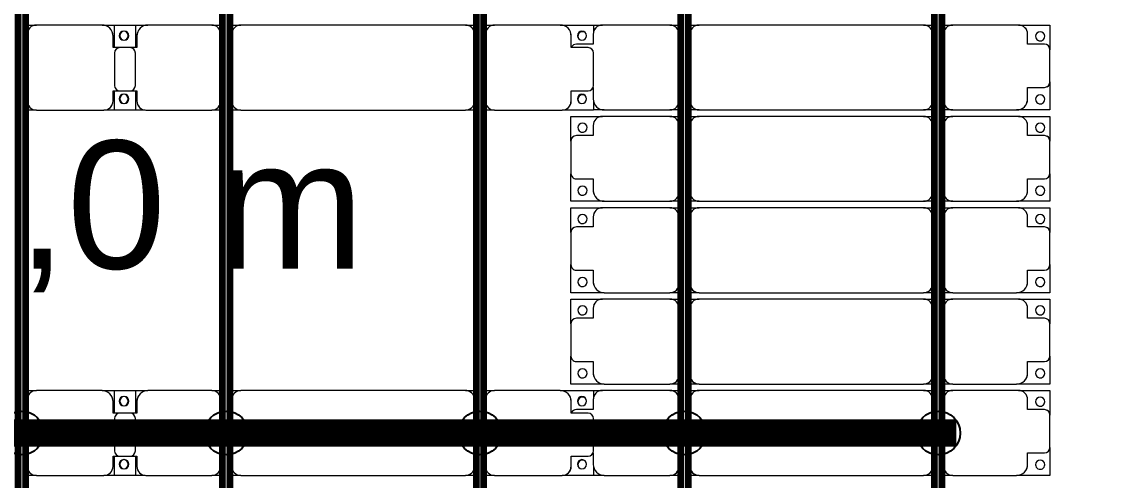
# Model space of a CAD drawing. Header units: millimetres. Extents: x 312848 to 517332, y -142134 to -35114.
# Drawn here: x 394305 to 400272, y -73586 to -71078 of the extents above; entities that cross this region are included whole.
import ezdxf

# ---------------------------------------------------------------- set-up
doc = ezdxf.new("R2010")
doc.units = ezdxf.units.MM
for name, color, linetype, lineweight in [('A-ANNO-DIMS', 211, 'Continuous', 9), ('A-ANNO-DIMS-500', 211, 'Continuous', 9), ('A-GENM', 13, 'Continuous', 9), ('S-BEAM', 12, 'Continuous', 9)]:
    doc.layers.add(name, color=color, linetype=linetype, lineweight=lineweight)
doc.layers.add('GC-GHI CHU', color=2, linetype='Continuous')
doc.layers.add('GC-HOP 40x60 GIA CUONG', color=1, linetype='Continuous')
doc.styles.add('GC_VN', font='arial.ttf')
doc.styles.add('Trebuchet MS', font='trebuc.ttf', dxfattribs={"width": 0.8, "height": 1500})
doc.dimstyles.new('Arc_Length_-_3mm_Trebuchet_MS_3', dxfattribs={"dimscale": 304.8, "dimtxt": 1546.42636, "dimasz": 1.64042, "dimexe": 2.46063, "dimexo": 2.46063, "dimgap": 0.492126, "dimtad": 1, "dimdec": 0, "dimrnd": 10, "dimzin": 0, "dimdsep": 46, "dimtxsty": 'Trebuchet MS', "dimblk1": 'OBLIQUE', "dimblk2": 'OBLIQUE', "dimsah": 1, "dimcen": 0.09, "dimdle": 1.64042, "dimazin": 0, "dimtfac": 1, "dimtdec": 4, "dimtix": 1, "dimtmove": 0, "dimatfit": 3, "dimfxl": 1, "dimtvp": 1, "dimtfill": 1, "dimtolj": 1, "dimtzin": 0, "dimarcsym": 2})

# ---------------------------------------------------------------- blocks, each defined once
blk = doc.blocks.new('Dai phao do pin - DẢI PHAO ĐỠ PIN-V9-KHUNG KẾT CẤU BÈ PIN 3')
at = {"layer": 'A-GENM', "color": 7}
for p, q in [((65970, 241.6), (66029.7, 241.6)), ((66389.7, 241.6), (66029.7, 241.6)), ((66389.7, 241.6), (66572.2, 241.6)), ((66457.8, 241.6), (66640.3, 241.6)), ((66457.8, 118.2), (66457.8, 241.6)), ((66572.2, 241.6), (66572.2, 118.2)), ((66990.3, 241.6), (66640.3, 241.6)), ((66990.3, 241.6), (67050, 241.6)), ((67090, 241.6), (67149.7, 241.6)), ((68380.3, 241.6), (67149.7, 241.6)), ((68380.3, 241.6), (68440, 241.6)), ((68480, 241.6), (68539.7, 241.6)), ((68899.7, 241.6), (68539.7, 241.6)), ((68899.7, 241.6), (69082.2, 241.6)), ((69082.2, 241.6), (69082.2, 196.5)), ((65979.7, 191.6), (65979.7, -173.4)), ((66449.7, 118.2), (66449.7, 181.6)), ((66580.3, 181.6), (66580.3, 118.2)), ((67040.3, -173.4), (67040.3, 191.6)), ((67099.7, 191.6), (67099.7, -173.4)), ((68430.3, -173.4), (68430.3, 191.6)), ((68489.7, 191.6), (68489.7, -173.4)), ((68959.7, 118.2), (68959.7, 181.6)), ((66542.2, 118.2), (66449.7, 118.2)), ((66457.8, 88.2), (66457.8, -88.2)), ((66580.3, 118.2), (66487.8, 118.2)), ((66572.2, -88.2), (66572.2, 88.2)), ((69052.2, 118.2), (68959.7, 118.2)), ((69082.2, -88.2), (69082.2, 88.2)), ((66449.7, -173.4), (66449.7, -118.2)), ((66449.7, -118.2), (66542.2, -118.2)), ((66457.8, -223.4), (66457.8, -118.2)), ((66487.8, -118.2), (66580.3, -118.2)), ((66572.2, -118.2), (66572.2, -223.4)), ((66580.3, -118.2), (66580.3, -173.4)), ((68959.7, -173.4), (68959.7, -118.2)), ((68959.7, -118.2), (69052.2, -118.2)), ((69082.2, -169.7), (69082.2, -223.4)), ((66029.7, -223.4), (65970, -223.4)), ((66029.7, -223.4), (66399.7, -223.4)), ((66572.2, -223.4), (66399.7, -223.4)), ((66626.5, -223.4), (66457.8, -223.4)), ((66630.3, -223.4), (66990.3, -223.4)), ((67050, -223.4), (66990.3, -223.4)), ((67149.7, -223.4), (67090, -223.4)), ((67149.7, -223.4), (68380.3, -223.4)), ((68440, -223.4), (68380.3, -223.4)), ((68539.7, -223.4), (68480, -223.4)), ((68539.7, -223.4), (68909.7, -223.4)), ((69082.2, -223.4), (68909.7, -223.4))]:
    blk.add_line(p, q, dxfattribs=at)
for centre, radius, start, end in [((66029.7, 191.6), 50, 90, 180), ((66389.7, 181.6), 60, 0, 90), ((66640.3, 181.6), 60, 90, 180), ((66990.3, 191.6), 50, 0, 90), ((67149.7, 191.6), 50, 90, 180), ((67149.7, 191.6), 50, 105, 180), ((68380.3, 191.6), 50, 0, 90), ((68380.3, 191.6), 50, 15, 90), ((68539.7, 191.6), 50, 90, 180), ((68899.7, 181.6), 60, 360, 90), ((66029.7, 191.6), 50, 135, 180), ((66389.7, 181.6), 60, 0, 30), ((66508.6, 183.2), 25, 0, 180), ((66508.6, 183.2), 25, 180, 0), ((66511.4, 183.2), 25, 0, 180), ((66511.4, 183.2), 25, 180, 360), ((66640.3, 181.6), 60, 150, 180), ((66990.3, 191.6), 50, 0, 45), ((68539.7, 191.6), 50, 135, 180), ((68899.7, 181.6), 60, 360, 30), ((69018.6, 183.2), 25, 0, 180), ((69018.6, 183.2), 25, 180, 0), ((66487.8, 88.2), 30, 90, 180), ((66542.2, 88.2), 30, 0, 90), ((69052.2, 88.2), 30, 0, 90), ((66487.8, -88.2), 30, 180, 270), ((66542.2, -88.2), 30, 270, 0), ((69052.2, -88.2), 30, 270, 0), ((69052.2, -88.2), 30, 300, 330.41285), ((66029.7, -173.4), 50, 180, 270), ((66029.7, -173.4), 50, 180, 225), ((66399.7, -173.4), 50, 270, 0), ((66399.7, -173.4), 50, 315, 0), ((66508.6, -161.8), 25, 0, 180), ((66508.6, -161.8), 25, 180, 360), ((66511.4, -161.8), 25, 0, 180), ((66511.4, -161.8), 25, 180, 0), ((66630.3, -173.4), 50, 180, 270), ((66630.3, -173.4), 50, 180, 225), ((66990.3, -173.4), 50, 270, 0), ((66990.3, -173.4), 50, 315, 0), ((67149.7, -173.4), 50, 180, 270), ((67149.7, -173.4), 50, 180, 270), ((68380.3, -173.4), 50, 270, 0), ((68380.3, -173.4), 50, 285, 0), ((68539.7, -173.4), 50, 180, 270), ((68539.7, -173.4), 50, 180, 225), ((68909.7, -173.4), 50, 270, 0), ((68909.7, -173.4), 50, 315, 0), ((69018.6, -161.8), 25, 0, 180), ((69018.6, -161.8), 25, 180, 0)]:
    blk.add_arc(centre, radius, start, end, dxfattribs=at)
blk = doc.blocks.new('Dai phao do pin - DẢI PHAO ĐỠ PIN-V10-KHUNG KẾT CẤU BÈ PIN 3')
at = {"layer": 'A-GENM', "color": 7}
for p, q in [((65970, 241.6), (66029.7, 241.6)), ((66389.7, 241.6), (66029.7, 241.6)), ((66389.7, 241.6), (66572.2, 241.6)), ((66457.8, 241.6), (66640.3, 241.6)), ((66457.8, 118.2), (66457.8, 241.6)), ((66572.2, 241.6), (66572.2, 118.2)), ((66990.3, 241.6), (66640.3, 241.6)), ((66990.3, 241.6), (67050, 241.6)), ((67090, 241.6), (67149.7, 241.6)), ((68380.3, 241.6), (67149.7, 241.6)), ((68380.3, 241.6), (68440, 241.6)), ((68480, 241.6), (68539.7, 241.6)), ((68899.7, 241.6), (68539.7, 241.6)), ((68899.7, 241.6), (69082.2, 241.6)), ((69082.2, 241.6), (69082.2, 196.5)), ((65979.7, 191.6), (65979.7, -173.4)), ((66449.7, 118.2), (66449.7, 181.6)), ((66580.3, 181.6), (66580.3, 118.2)), ((67040.3, -173.4), (67040.3, 191.6)), ((67099.7, 191.6), (67099.7, -173.4)), ((68430.3, -173.4), (68430.3, 191.6)), ((68489.7, 191.6), (68489.7, -173.4)), ((68959.7, 118.2), (68959.7, 181.6)), ((66542.2, 118.2), (66449.7, 118.2)), ((66457.8, 88.2), (66457.8, -88.2)), ((66580.3, 118.2), (66487.8, 118.2)), ((66572.2, -88.2), (66572.2, 88.2)), ((69052.2, 118.2), (68959.7, 118.2)), ((69082.2, -88.2), (69082.2, 88.2)), ((66449.7, -173.4), (66449.7, -118.2)), ((66449.7, -118.2), (66542.2, -118.2)), ((66457.8, -223.4), (66457.8, -118.2)), ((66487.8, -118.2), (66580.3, -118.2)), ((66572.2, -118.2), (66572.2, -223.4)), ((66580.3, -118.2), (66580.3, -173.4)), ((68959.7, -173.4), (68959.7, -118.2)), ((68959.7, -118.2), (69052.2, -118.2)), ((69082.2, -169.7), (69082.2, -223.4)), ((66029.7, -223.4), (65970, -223.4)), ((66029.7, -223.4), (66399.7, -223.4)), ((66572.2, -223.4), (66399.7, -223.4)), ((66626.5, -223.4), (66457.8, -223.4)), ((66630.3, -223.4), (66990.3, -223.4)), ((67050, -223.4), (66990.3, -223.4)), ((67149.7, -223.4), (67090, -223.4)), ((67149.7, -223.4), (68380.3, -223.4)), ((68440, -223.4), (68380.3, -223.4)), ((68539.7, -223.4), (68480, -223.4)), ((68539.7, -223.4), (68909.7, -223.4)), ((69082.2, -223.4), (68909.7, -223.4))]:
    blk.add_line(p, q, dxfattribs=at)
for centre, radius, start, end in [((66029.7, 191.6), 50, 90, 180), ((66389.7, 181.6), 60, 0, 90), ((66640.3, 181.6), 60, 90, 180), ((66990.3, 191.6), 50, 0, 90), ((67149.7, 191.6), 50, 90, 180), ((67149.7, 191.6), 50, 105, 177.02025), ((68380.3, 191.6), 50, 0, 90), ((68380.3, 191.6), 50, 15, 90), ((68539.7, 191.6), 50, 90, 180), ((68899.7, 181.6), 60, 360, 90), ((66029.7, 191.6), 50, 135, 180), ((66389.7, 181.6), 60, 0, 30), ((66508.6, 183.2), 25, 0, 180), ((66508.6, 183.2), 25, 180, 0), ((66511.4, 183.2), 25, 0, 180), ((66511.4, 183.2), 25, 180, 360), ((66640.3, 181.6), 60, 150, 180), ((66990.3, 191.6), 50, 2.97975, 45), ((68539.7, 191.6), 50, 135, 177.02025), ((68899.7, 181.6), 60, 360, 30), ((69018.6, 183.2), 25, 0, 180), ((69018.6, 183.2), 25, 180, 0), ((66487.8, 88.2), 30, 90, 180), ((66542.2, 88.2), 30, 0, 90), ((69052.2, 88.2), 30, 0, 90), ((66487.8, -88.2), 30, 180, 270), ((66542.2, -88.2), 30, 270, 0), ((69052.2, -88.2), 30, 270, 0), ((69052.2, -88.2), 30, 300, 330), ((66029.7, -173.4), 50, 180, 270), ((66029.7, -173.4), 50, 180, 225), ((66399.7, -173.4), 50, 270, 0), ((66399.7, -173.4), 50, 315, 0), ((66508.6, -161.8), 25, 0, 180), ((66508.6, -161.8), 25, 180, 360), ((66511.4, -161.8), 25, 0, 180), ((66511.4, -161.8), 25, 180, 0), ((66630.3, -173.4), 50, 180, 270), ((66630.3, -173.4), 50, 180, 225), ((66990.3, -173.4), 50, 270, 0), ((66990.3, -173.4), 50, 315, 0), ((67149.7, -173.4), 50, 180, 270), ((67149.7, -173.4), 50, 180, 270), ((68380.3, -173.4), 50, 270, 0), ((68380.3, -173.4), 50, 285, 0), ((68539.7, -173.4), 50, 180, 270), ((68539.7, -173.4), 50, 180, 225), ((68909.7, -173.4), 50, 270, 0), ((68909.7, -173.4), 50, 315, 0), ((69018.6, -161.8), 25, 0, 180), ((69018.6, -161.8), 25, 180, 0)]:
    blk.add_arc(centre, radius, start, end, dxfattribs=at)
blk = doc.blocks.new('Dải phao đi lại kèm đỡ invester - DẢI PHAO ĐI LẠI-V20-KHUNG KẾT CẤU BÈ PIN 3')
at = {"layer": 'A-GENM', "color": 7}
for p, q in [((59794.6, 1312.2), (59803.5, 1312.2)), ((60118.2, 1189.7), (60118.2, 1282.2)), ((60169.7, 1312.2), (60176.8, 1312.2)), ((60223.4, 1312.2), (60223.4, 1139.7)), ((60258.4, 1312.2), (60411.8, 1312.2)), ((60258.4, 1129.7), (60258.4, 1312.2)), ((60381.8, 1282.2), (60381.8, 1189.7)), ((60588.2, 1312.2), (60411.8, 1312.2)), ((60588.2, 1312.2), (60723.4, 1312.2)), ((60618.2, 1189.7), (60618.2, 1282.2)), ((60723.4, 1312.2), (60723.4, 1139.7)), ((60758.4, 1312.2), (60911.8, 1312.2)), ((60758.4, 1129.7), (60758.4, 1312.2)), ((60881.8, 1282.2), (60881.8, 1189.7)), ((61088.2, 1312.2), (60911.8, 1312.2)), ((61088.2, 1312.2), (61223.4, 1312.2)), ((61118.2, 1189.7), (61118.2, 1282.2)), ((61223.4, 1312.2), (61223.4, 1139.7)), ((61258.4, 1312.2), (61409.7, 1312.2)), ((61258.4, 1129.7), (61258.4, 1312.2)), ((61381.8, 1282.2), (61381.8, 1189.7)), ((61588.2, 1312.2), (61411.8, 1312.2)), ((61588.2, 1312.2), (61723.4, 1312.2)), ((61618.2, 1189.7), (61618.2, 1282.2)), ((61723.4, 1312.2), (61723.4, 1139.7)), ((61794.6, 1312.2), (61803.5, 1312.2)), ((62118.2, 1189.7), (62118.2, 1282.2)), ((62223.4, 1312.2), (62223.4, 1139.7)), ((59758.4, 1129.7), (59758.4, 1188.8)), ((59881.8, 1189.7), (59818.4, 1189.7)), ((60173.4, 1189.7), (60118.2, 1189.7)), ((60223.4, 769.7), (60223.4, 1139.7)), ((60381.8, 1189.7), (60318.4, 1189.7)), ((60673.4, 1189.7), (60618.2, 1189.7)), ((60723.4, 769.7), (60723.4, 1139.7)), ((60881.8, 1189.7), (60818.4, 1189.7)), ((61173.4, 1189.7), (61118.2, 1189.7)), ((61223.4, 769.7), (61223.4, 1139.7)), ((61381.8, 1189.7), (61318.4, 1189.7)), ((61673.4, 1189.7), (61618.2, 1189.7)), ((61723.4, 769.7), (61723.4, 1139.7)), ((61758.4, 1129.7), (61758.4, 1188.8)), ((61881.8, 1189.7), (61818.4, 1189.7)), ((62173.4, 1189.7), (62118.2, 1189.7)), ((62223.4, 769.7), (62223.4, 1139.7)), ((59758.4, 1129.7), (59758.4, 769.7)), ((60258.4, 1129.7), (60258.4, 769.7)), ((60758.4, 1129.7), (60758.4, 769.7)), ((61258.4, 1129.7), (61258.4, 769.7)), ((61758.4, 1129.7), (61758.4, 769.7)), ((59758.4, 710), (59758.4, 769.7)), ((59808.4, 719.7), (60173.4, 719.7)), ((60223.4, 769.7), (60223.4, 710)), ((60258.4, 710), (60258.4, 769.7)), ((60308.4, 719.7), (60673.4, 719.7)), ((60723.4, 769.7), (60723.4, 710)), ((60758.4, 710), (60758.4, 769.7)), ((60808.4, 719.7), (61173.4, 719.7)), ((61223.4, 769.7), (61223.4, 710)), ((61258.4, 710), (61258.4, 769.7)), ((61308.4, 719.7), (61673.4, 719.7)), ((61723.4, 769.7), (61723.4, 710)), ((61758.4, 710), (61758.4, 769.7)), ((61808.4, 719.7), (62173.4, 719.7)), ((62223.4, 769.7), (62223.4, 710)), ((59758.4, 610.3), (59758.4, 670)), ((60173.4, 660.3), (59808.4, 660.3)), ((60223.4, 670), (60223.4, 610.3)), ((60258.4, 610.3), (60258.4, 670)), ((60673.4, 660.3), (60308.4, 660.3)), ((60723.4, 670), (60723.4, 610.3)), ((60758.4, 610.3), (60758.4, 670)), ((61173.4, 660.3), (60808.4, 660.3)), ((61223.4, 670), (61223.4, 610.3)), ((61258.4, 610.3), (61258.4, 670)), ((61673.4, 660.3), (61308.4, 660.3)), ((61723.4, 670), (61723.4, 610.3)), ((61758.4, 610.3), (61758.4, 670)), ((62173.4, 660.3), (61808.4, 660.3)), ((62223.4, 670), (62223.4, 610.3)), ((59758.4, 610.3), (59758.4, -620.3)), ((60223.4, -620.3), (60223.4, 610.3)), ((60258.4, 610.3), (60258.4, -620.3)), ((60723.4, -620.3), (60723.4, 610.3)), ((60758.4, 610.3), (60758.4, -620.3)), ((61223.4, -620.3), (61223.4, 610.3)), ((61258.4, 610.3), (61258.4, -620.3)), ((61723.4, -620.3), (61723.4, 610.3)), ((61758.4, 610.3), (61758.4, -620.3)), ((62223.4, -620.3), (62223.4, 610.3)), ((59758.4, -680), (59758.4, -620.3)), ((60223.4, -620.3), (60223.4, -680)), ((60258.4, -680), (60258.4, -620.3)), ((60723.4, -620.3), (60723.4, -680)), ((60758.4, -680), (60758.4, -620.3)), ((61223.4, -620.3), (61223.4, -680)), ((61258.4, -680), (61258.4, -620.3)), ((61723.4, -620.3), (61723.4, -680)), ((61758.4, -680), (61758.4, -620.3)), ((62223.4, -620.3), (62223.4, -680)), ((59808.4, -670.3), (60173.4, -670.3)), ((60308.4, -670.3), (60673.4, -670.3)), ((60808.4, -670.3), (61173.4, -670.3)), ((61308.4, -670.3), (61673.4, -670.3)), ((61808.4, -670.3), (62173.4, -670.3)), ((59758.4, -779.7), (59758.4, -720)), ((60173.4, -729.7), (59808.4, -729.7)), ((60223.4, -720), (60223.4, -779.7)), ((60258.4, -779.7), (60258.4, -720)), ((60673.4, -729.7), (60308.4, -729.7)), ((60723.4, -720), (60723.4, -779.7)), ((60758.4, -779.7), (60758.4, -720)), ((61173.4, -729.7), (60808.4, -729.7)), ((61223.4, -720), (61223.4, -779.7)), ((61258.4, -779.7), (61258.4, -720)), ((61673.4, -729.7), (61308.4, -729.7)), ((61723.4, -720), (61723.4, -779.7)), ((61758.4, -779.7), (61758.4, -720)), ((62173.4, -729.7), (61808.4, -729.7)), ((62223.4, -720), (62223.4, -779.7)), ((59758.4, -779.7), (59758.4, -1129.7)), ((60223.4, -1139.7), (60223.4, -779.7)), ((60258.4, -779.7), (60258.4, -1129.7)), ((60723.4, -1139.7), (60723.4, -779.7)), ((60758.4, -779.7), (60758.4, -1129.7)), ((61223.4, -1139.7), (61223.4, -779.7)), ((61258.4, -779.7), (61258.4, -1129.7)), ((61723.4, -1139.7), (61723.4, -779.7)), ((61758.4, -779.7), (61758.4, -1129.7)), ((62223.4, -1139.7), (62223.4, -779.7)), ((59758.4, -1312.2), (59758.4, -1129.7)), ((60258.4, -1312.2), (60258.4, -1129.7)), ((60758.4, -1312.2), (60758.4, -1129.7)), ((61258.4, -1312.2), (61258.4, -1129.7)), ((61758.4, -1312.2), (61758.4, -1129.7)), ((59818.4, -1189.7), (59881.8, -1189.7)), ((59881.8, -1189.7), (59881.8, -1282.2)), ((60118.2, -1282.2), (60118.2, -1189.7)), ((60118.2, -1189.7), (60173.4, -1189.7)), ((60223.4, -1139.7), (60223.4, -1312.2)), ((60318.4, -1189.7), (60381.8, -1189.7)), ((60381.8, -1189.7), (60381.8, -1282.2)), ((60618.2, -1282.2), (60618.2, -1189.7)), ((60618.2, -1189.7), (60673.4, -1189.7)), ((60723.4, -1139.7), (60723.4, -1312.2)), ((60818.4, -1189.7), (60881.8, -1189.7)), ((60881.8, -1189.7), (60881.8, -1282.2)), ((61118.2, -1282.2), (61118.2, -1189.7)), ((61118.2, -1189.7), (61173.4, -1189.7)), ((61223.4, -1139.7), (61223.4, -1312.2)), ((61318.4, -1189.7), (61381.8, -1189.7)), ((61381.8, -1189.7), (61381.8, -1282.2)), ((61618.2, -1282.2), (61618.2, -1189.7)), ((61618.2, -1189.7), (61673.4, -1189.7)), ((61723.4, -1139.7), (61723.4, -1312.2)), ((61818.4, -1189.7), (61881.8, -1189.7)), ((61881.8, -1189.7), (61881.8, -1282.2)), ((62118.2, -1282.2), (62118.2, -1189.7)), ((62118.2, -1189.7), (62173.4, -1189.7)), ((62223.4, -1139.7), (62223.4, -1312.2)), ((59911.8, -1312.2), (59758.4, -1312.2)), ((59911.8, -1312.2), (60088.2, -1312.2)), ((60223.4, -1312.2), (60088.2, -1312.2)), ((60411.8, -1312.2), (60258.4, -1312.2)), ((60411.8, -1312.2), (60588.2, -1312.2)), ((60723.4, -1312.2), (60588.2, -1312.2)), ((60911.8, -1312.2), (60758.4, -1312.2)), ((60911.8, -1312.2), (61088.2, -1312.2)), ((61223.4, -1312.2), (61088.2, -1312.2)), ((61409.7, -1312.2), (61258.4, -1312.2)), ((61411.8, -1312.2), (61588.2, -1312.2)), ((61723.4, -1312.2), (61588.2, -1312.2)), ((61911.8, -1312.2), (61758.4, -1312.2)), ((61911.8, -1312.2), (62088.2, -1312.2)), ((62223.4, -1312.2), (62088.2, -1312.2))]:
    blk.add_line(p, q, dxfattribs=at)
for centre, radius, start, end in [((59816.8, 1248.6), 25, 90, 120), ((59816.8, 1248.6), 25, 330, 90), ((60088.2, 1282.2), 30, 0, 60), ((60161.8, 1248.6), 25, 90, 120), ((60161.8, 1248.6), 25, 330, 90), ((60316.8, 1248.6), 25, 90, 270), ((60316.8, 1248.6), 25, 270, 90), ((60411.8, 1282.2), 30, 90, 180), ((60411.8, 1282.2), 30, 90, 150), ((60588.2, 1282.2), 30, 360, 90), ((60588.2, 1282.2), 30, 30, 90), ((60661.8, 1248.6), 25, 90, 270), ((60661.8, 1248.6), 25, 270, 90), ((60816.8, 1248.6), 25, 90, 270), ((60816.8, 1248.6), 25, 270, 90), ((60911.8, 1282.2), 30, 90, 180), ((60911.8, 1282.2), 30, 90, 150), ((61088.2, 1282.2), 30, 0, 90), ((61088.2, 1282.2), 30, 30, 90), ((61161.8, 1248.6), 25, 90, 270), ((61161.8, 1248.6), 25, 270, 90), ((61316.8, 1248.6), 25, 90, 270), ((61316.8, 1248.6), 25, 270, 90), ((61411.8, 1282.2), 30, 90, 180), ((61411.8, 1282.2), 30, 93.96744, 150), ((61588.2, 1282.2), 30, 360, 90), ((61588.2, 1282.2), 30, 30, 90), ((61661.8, 1248.6), 25, 90, 270), ((61661.8, 1248.6), 25, 270, 90), ((61816.8, 1248.6), 25, 90, 120), ((61816.8, 1248.6), 25, 330, 90), ((62088.2, 1282.2), 30, 0, 60), ((62161.8, 1248.6), 25, 90, 120), ((62161.8, 1248.6), 25, 330, 90), ((60661.8, 1248.6), 25, 180, 195), ((61161.8, 1248.6), 25, 180, 195), ((61661.8, 1248.6), 25, 180, 195), ((59818.4, 1129.7), 60, 90, 180), ((59818.4, 1129.7), 60, 105, 120), ((60173.4, 1139.7), 50, 360, 90), ((60173.4, 1139.7), 50, 45, 75), ((60318.4, 1129.7), 60, 90, 180), ((60318.4, 1129.7), 60, 90, 120), ((60673.4, 1139.7), 50, 0, 90), ((60673.4, 1139.7), 50, 45, 90), ((60818.4, 1129.7), 60, 90, 180), ((60818.4, 1129.7), 60, 90, 120), ((61173.4, 1139.7), 50, 360, 90), ((61173.4, 1139.7), 50, 45, 90), ((61318.4, 1129.7), 60, 90, 180), ((61318.4, 1129.7), 60, 90, 120), ((61673.4, 1139.7), 50, 360, 90), ((61673.4, 1139.7), 50, 45, 90), ((61818.4, 1129.7), 60, 90, 180), ((61818.4, 1129.7), 60, 105, 115.68501), ((62173.4, 1139.7), 50, 0, 90), ((62173.4, 1139.7), 50, 45, 75), ((59808.4, 769.7), 50, 180, 270), ((59808.4, 769.7), 50, 225, 270), ((60173.4, 769.7), 50, 270, 0), ((60173.4, 769.7), 50, 270, 315), ((60308.4, 769.7), 50, 180, 270), ((60308.4, 769.7), 50, 225, 270), ((60673.4, 769.7), 50, 270, 360), ((60673.4, 769.7), 50, 270, 315), ((60808.4, 769.7), 50, 180, 270), ((60808.4, 769.7), 50, 225, 270), ((61173.4, 769.7), 50, 270, 360), ((61173.4, 769.7), 50, 270, 315), ((61308.4, 769.7), 50, 180, 270), ((61308.4, 769.7), 50, 225, 270), ((61673.4, 769.7), 50, 270, 360), ((61673.4, 769.7), 50, 270, 315), ((61808.4, 769.7), 50, 180, 270), ((61808.4, 769.7), 50, 225, 270), ((62173.4, 769.7), 50, 270, 0), ((62173.4, 769.7), 50, 272.34805, 315), ((59808.4, 610.3), 50, 90, 180), ((59808.4, 610.3), 50, 105, 180), ((60173.4, 610.3), 50, 0, 90), ((60173.4, 610.3), 50, 15, 90), ((60308.4, 610.3), 50, 90, 180), ((60308.4, 610.3), 50, 105, 180), ((60673.4, 610.3), 50, 360, 90), ((60673.4, 610.3), 50, 15, 90), ((60808.4, 610.3), 50, 90, 180), ((60808.4, 610.3), 50, 105, 180), ((61173.4, 610.3), 50, 0, 90), ((61173.4, 610.3), 50, 15, 90), ((61308.4, 610.3), 50, 90, 180), ((61308.4, 610.3), 50, 105, 180), ((61673.4, 610.3), 50, 360, 90), ((61673.4, 610.3), 50, 15, 90), ((61808.4, 610.3), 50, 90, 180), ((61808.4, 610.3), 50, 108.60262, 180), ((62173.4, 610.3), 50, 360, 90), ((62173.4, 610.3), 50, 15, 87.65195), ((59808.4, -620.3), 50, 180, 270), ((59808.4, -620.3), 50, 195, 270), ((60173.4, -620.3), 50, 270, 360), ((60173.4, -620.3), 50, 270, 360), ((60308.4, -620.3), 50, 180, 270), ((60308.4, -620.3), 50, 195, 270), ((60673.4, -620.3), 50, 270, 0), ((60673.4, -620.3), 50, 270, 0), ((60808.4, -620.3), 50, 180, 270), ((60808.4, -620.3), 50, 195, 270), ((61173.4, -620.3), 50, 270, 0), ((61173.4, -620.3), 50, 270, 0), ((61308.4, -620.3), 50, 180, 270), ((61308.4, -620.3), 50, 195, 270), ((61673.4, -620.3), 50, 270, 0), ((61673.4, -620.3), 50, 270, 0), ((61808.4, -620.3), 50, 180, 270), ((61808.4, -620.3), 50, 195, 270), ((62173.4, -620.3), 50, 270, 0), ((62173.4, -620.3), 50, 272.34805, 0), ((59808.4, -779.7), 50, 90, 180), ((59808.4, -779.7), 50, 90, 135), ((60173.4, -779.7), 50, 360, 90), ((60173.4, -779.7), 50, 45, 90), ((60308.4, -779.7), 50, 90, 180), ((60308.4, -779.7), 50, 90, 135), ((60673.4, -779.7), 50, 360, 90), ((60673.4, -779.7), 50, 45, 90), ((60808.4, -779.7), 50, 90, 180), ((60808.4, -779.7), 50, 90, 135), ((61173.4, -779.7), 50, 360, 90), ((61173.4, -779.7), 50, 45, 90), ((61308.4, -779.7), 50, 90, 180), ((61308.4, -779.7), 50, 90, 135), ((61673.4, -779.7), 50, 360, 90), ((61673.4, -779.7), 50, 45, 90), ((61808.4, -779.7), 50, 90, 180), ((61808.4, -779.7), 50, 90, 135), ((62173.4, -779.7), 50, 360, 90), ((62173.4, -779.7), 50, 45, 87.65195), ((59818.4, -1129.7), 60, 180, 270), ((60318.4, -1129.7), 60, 180, 270), ((60818.4, -1129.7), 60, 180, 270), ((61318.4, -1129.7), 60, 180, 270), ((61818.4, -1129.7), 60, 180, 270), ((59818.4, -1129.7), 60, 240, 270), ((60173.4, -1139.7), 50, 270, 0), ((60173.4, -1139.7), 50, 270, 315), ((60318.4, -1129.7), 60, 240, 270), ((60673.4, -1139.7), 50, 270, 0), ((60673.4, -1139.7), 50, 270, 315), ((60818.4, -1129.7), 60, 240, 270), ((61173.4, -1139.7), 50, 270, 0), ((61173.4, -1139.7), 50, 270, 315), ((61318.4, -1129.7), 60, 240, 270), ((61673.4, -1139.7), 50, 270, 360), ((61673.4, -1139.7), 50, 270, 315), ((61818.4, -1129.7), 60, 244.31499, 270), ((62173.4, -1139.7), 50, 270, 360), ((62173.4, -1139.7), 50, 272.34805, 315), ((59816.8, -1258.6), 25, 90, 270), ((59816.8, -1258.6), 25, 270, 90), ((60161.8, -1258.6), 25, 90, 270), ((60161.8, -1258.6), 25, 165, 180), ((60161.8, -1258.6), 25, 270, 90), ((60316.8, -1258.6), 25, 90, 270), ((60316.8, -1258.6), 25, 270, 90), ((60661.8, -1258.6), 25, 90, 270), ((60661.8, -1258.6), 25, 165, 180), ((60661.8, -1258.6), 25, 270, 90), ((60816.8, -1258.6), 25, 90, 270), ((60816.8, -1258.6), 25, 270, 90), ((61161.8, -1258.6), 25, 90, 270), ((61161.8, -1258.6), 25, 165, 180), ((61161.8, -1258.6), 25, 270, 90), ((61316.8, -1258.6), 25, 90, 270), ((61316.8, -1258.6), 25, 270, 90), ((61661.8, -1258.6), 25, 90, 270), ((61661.8, -1258.6), 25, 165, 180), ((61661.8, -1258.6), 25, 270, 90), ((61816.8, -1258.6), 25, 90, 270), ((61816.8, -1258.6), 25, 270, 90), ((62161.8, -1258.6), 25, 90, 270), ((62161.8, -1258.6), 25, 165, 180), ((62161.8, -1258.6), 25, 270, 90), ((59911.8, -1282.2), 30, 180, 270), ((59911.8, -1282.2), 30, 210, 270), ((60088.2, -1282.2), 30, 270, 0), ((60088.2, -1282.2), 30, 270, 330), ((60411.8, -1282.2), 30, 180, 270), ((60411.8, -1282.2), 30, 210, 270), ((60588.2, -1282.2), 30, 270, 360), ((60588.2, -1282.2), 30, 270, 330), ((60911.8, -1282.2), 30, 180, 270), ((60911.8, -1282.2), 30, 210, 270), ((61088.2, -1282.2), 30, 270, 0), ((61088.2, -1282.2), 30, 270, 330), ((61411.8, -1282.2), 30, 180, 270), ((61411.8, -1282.2), 30, 210, 266.03256), ((61588.2, -1282.2), 30, 270, 360), ((61588.2, -1282.2), 30, 270, 330), ((61911.8, -1282.2), 30, 180, 270), ((61911.8, -1282.2), 30, 210, 270), ((62088.2, -1282.2), 30, 270, 360), ((62088.2, -1282.2), 30, 270, 330)]:
    blk.add_arc(centre, radius, start, end, dxfattribs=at)
blk = doc.blocks.new('Dầm C52 - Dầm C52-66353-KHUNG KẾT CẤU BÈ PIN 3')
at = {"layer": 'S-BEAM', "lineweight": 140}
blk.add_hatch(color=1, dxfattribs=at).paths.add_polyline_path([(-45616.3, 20), (-45616.3, -20), (45616.3, -20), (45616.3, 20), (-45569, 20)])
at = {"layer": 'S-BEAM', "color": 1, "lineweight": 140}
for p, q in [((-45616.3, 20), (45616.3, 20)), ((45616.3, -20), (-45616.3, -20))]:
    blk.add_line(p, q, dxfattribs=at)
blk = doc.blocks.new('Dầm C52 - Dầm C52-V13-KHUNG KẾT CẤU BÈ PIN 3')
at = {"layer": 'S-BEAM', "lineweight": 140}
blk.add_hatch(color=1, dxfattribs=at).paths.add_polyline_path([(-45616.3, 20), (-45616.3, -20), (45616.3, -20), (45616.3, 20), (-45569, 20)])
at = {"layer": 'S-BEAM', "color": 1, "lineweight": 140}
for p, q in [((-45616.3, 20), (45616.3, 20)), ((45616.3, -20), (-45616.3, -20))]:
    blk.add_line(p, q, dxfattribs=at)
blk = doc.blocks.new('be pin 3_rvt-1-KHUNG KẾT CẤU BÈ PIN 3')
at = {"layer": 'A-GENM', "color": 4, "lineweight": 25, "rotation": 90.00000000000026}
blk.add_blockref('Dải phao đi lại kèm đỡ invester - DẢI PHAO ĐI LẠI-V20-KHUNG KẾT CẤU BÈ PIN 3', (398624.7, -133318.6), dxfattribs=at)
at = {"layer": 'A-GENM', "color": 4, "lineweight": 25}
for name, p in [('Dai phao do pin - DẢI PHAO ĐỠ PIN-V10-KHUNG KẾT CẤU BÈ PIN 3', (328354.7, -71337.3)), ('Dai phao do pin - DẢI PHAO ĐỠ PIN-V9-KHUNG KẾT CẤU BÈ PIN 3', (328354.7, -73337.3))]:
    blk.add_blockref(name, p, dxfattribs=at)
at = {"layer": 'S-BEAM', "color": 4, "lineweight": 25, "rotation": 89.99999999999962}
for name, p in [('Dầm C52 - Dầm C52-V13-KHUNG KẾT CẤU BÈ PIN 3', (394304.7, -88363.7)), ('Dầm C52 - Dầm C52-V13-KHUNG KẾT CẤU BÈ PIN 3', (395424.7, -88363.7)), ('Dầm C52 - Dầm C52-V13-KHUNG KẾT CẤU BÈ PIN 3', (396814.7, -88363.7)), ('Dầm C52 - Dầm C52-66353-KHUNG KẾT CẤU BÈ PIN 3', (397934.7, -88363.7)), ('Dầm C52 - Dầm C52-V13-KHUNG KẾT CẤU BÈ PIN 3', (399324.7, -88363.7))]:
    blk.add_blockref(name, p, dxfattribs=at)
blk = doc.blocks.new('DIMBLOCK5-KHUNG KẾT CẤU BÈ PIN 3')
at = {"layer": 'A-ANNO-DIMS-500', "transparency": 16777216}
for p, q in [((413167.6, -113837.3), (413167.6, -42837.3)), ((413167.6, -43337.3), (399246.1, -43337.3)), ((413167.6, -43337.3), (413917.6, -43337.3)), ((413167.6, -113337.3), (412417.6, -113337.3)), ((413167.6, -113337.3), (413564, -113337.3))]:
    blk.add_line(p, q, dxfattribs=at)
at = {"layer": 'A-ANNO-DIMS-500', "lineweight": 70, "transparency": 16777216}
for p, q in [((413167.6, -43337.3), (412917.6, -43087.3)), ((413167.6, -43337.3), (413417.6, -43587.3)), ((413167.6, -113337.3), (412917.6, -113087.3)), ((413167.6, -113337.3), (413417.6, -113587.3))]:
    blk.add_line(p, q, dxfattribs=at)
at = {"layer": 'A-ANNO-DIMS-500', "color": 0, "transparency": 16777216, "insert": (411098.2, -80303.1), "char_height": 1500, "width": 4717.911, "attachment_point": 1, "rotation": 90, "line_spacing_factor": 1.048425, "style": 'Trebuchet MS', "bg_fill": 3, "box_fill_scale": 1.25, "bg_fill_color": 256, "bg_fill_true_color": 13158600, "bg_fill_transparency": 0}
blk.add_mtext('70000', dxfattribs=at)
blk = doc.blocks.new('_Oblique')
at = {"color": 0, "linetype": 'ByBlock', "lineweight": -2}
blk.add_line((-0.5, -0.5), (0.5, 0.5), dxfattribs=at)

msp = doc.modelspace()

# ---------------------------------------------------------------- linework, layer by layer
at = {"layer": 'GC-HOP 40x60 GIA CUONG'}
for centre in [(394304.7, -73328.3), (395424.7, -73328.3), (396814.7, -73328.3), (397934.7, -73328.3)]:
    msp.add_circle(centre, 120, dxfattribs=at)

# ---------------------------------------------------------------- block references
at = {"lineweight": 5}
msp.add_blockref('be pin 3_rvt-1-KHUNG KẾT CẤU BÈ PIN 3', (0, 0), dxfattribs=at)

# ---------------------------------------------------------------- texts
at = {"layer": 'GC-GHI CHU', "style": 'GC_VN'}
msp.add_text('B3-35: 1×15,0 m', height=700, dxfattribs=at).set_placement((388924.7, -72428.3))

# ---------------------------------------------------------------- next in the draw order: dimensions: what is measured, and where the dimension line sits
at = {"layer": 'A-ANNO-DIMS'}
dim = msp.add_linear_dim(base=(413167.6, -43337.3), p1=(412814, -113337.3), p2=(398496.1, -43337.3), angle=90, dimstyle='Arc_Length_-_3mm_Trebuchet_MS_3', override={"dimpost": '<>', "dimfxl": 71449.305142}, dxfattribs=at)
dim.commit()
dim.dimension.update_dxf_attribs({"geometry": 'DIMBLOCK5-KHUNG KẾT CẤU BÈ PIN 3', "text_midpoint": (412254.4, -78337.3)})

# ---------------------------------------------------------------- next in the draw order: linework, layer by layer
at = {"layer": 'GC-HOP 40x60 GIA CUONG', "const_width": 150}
msp.add_lwpolyline([(384424.7, -73328.3), (399424.7, -73328.3)], dxfattribs=at)
at = {"layer": 'GC-HOP 40x60 GIA CUONG'}
msp.add_circle((399324.7, -73328.3), 120, dxfattribs=at)

doc.saveas('drawing.dxf')
